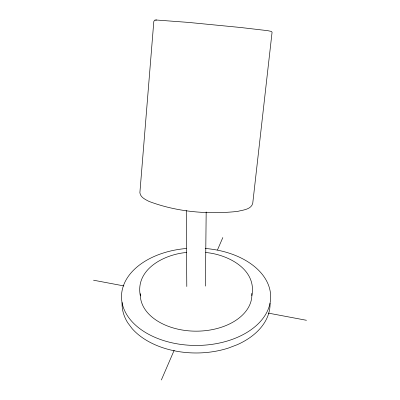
<?xml version="1.0" encoding="UTF-8"?>
<svg xmlns="http://www.w3.org/2000/svg" width="400" height="400" viewBox="0 0 400 400"><rect width="100%" height="100%" fill="white"/><g stroke="black" fill="none" stroke-linecap="round" stroke-linejoin="round"><path stroke-width="0.6" d="M205.405 286.125L206.175 211.94M251.86 295.625C257.06 269.11 227.62 254.4 205.635 252.495M161.35 380L174.17 350.29M217.47 249.96L222.835 237.535M156.66 20L154.675 20.18L153.815 21.43L139.875 192.8C140.465 197.39 145.365 199.495 148.94 201.385C176.95 211.985 207.905 214.61 237.565 211.41L237.85 211.35C242.91 209.96 251.21 209.585 252.75 203.24L272.075 32.19L271.25 31.4L267.645 30.655L240.74 27.51L188.29 22.395L156.27 20.015M186.52 252.48C164.34 254.33 134.945 269.265 140.345 295.94M155.045 20.065L155.44 20.05M93.515 280.21L123.97 285.94M268.31 313.11L306.485 320.295M186.27 210.505L186.795 286.55M270.075 303.275A74.23 49.1 0.1 0 1 237.11 344.755L228.385 348.07A73.93 48.92 0.1 0 1 132.055 328.54L127.745 322.775A74.24 49.115 0.1 0 1 122.095 302.52M205.17 248.46A74.58 48.68 0.1 0 1 259.235 322.74A74.58 48.68 0.1 0 1 133.33 323.01A74.58 48.68 0.1 0 1 186.3 248.5M251.82 293.34A55.775 36.345 0.1 0 1 196.42 331.17A55.775 36.345 0.1 0 1 140.345 293.65"/></g></svg>
